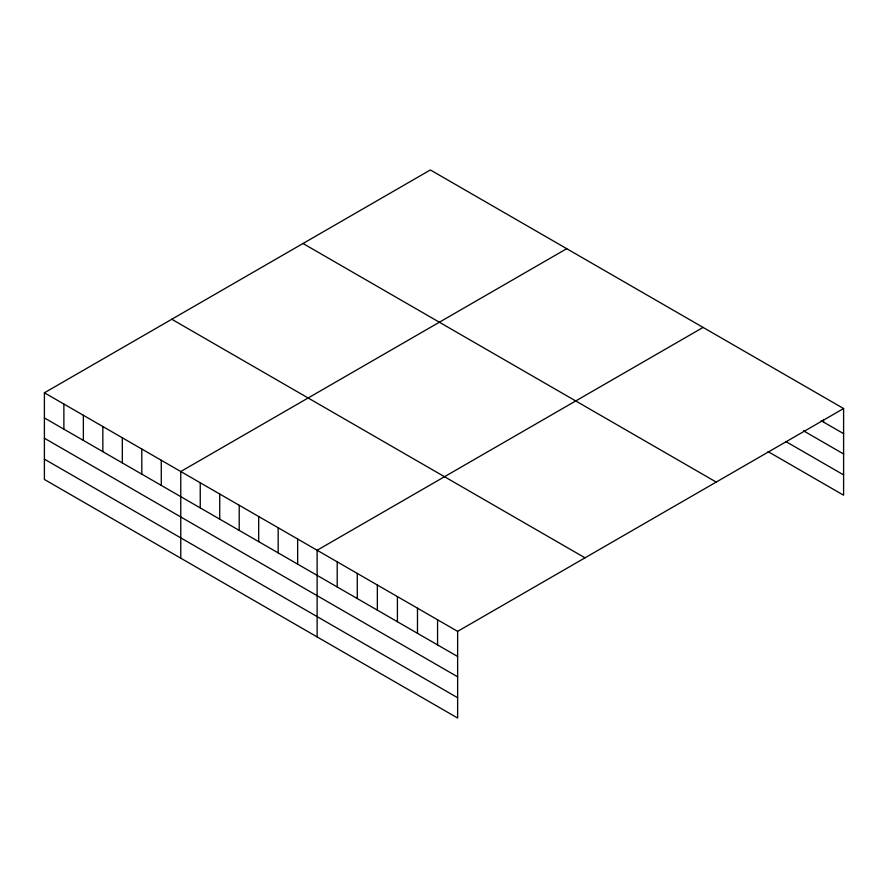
<?xml version="1.0" encoding="UTF-8"?>
<svg xmlns="http://www.w3.org/2000/svg" width="888" height="888" viewBox="0 0 888 888"><rect width="100%" height="100%" fill="white"/><g stroke="black" fill="none" stroke-linecap="round" stroke-linejoin="round"><path stroke-width="1.33" d="M843.6 408.536L430.369 169.963L44.4 392.796L44.4 479.465L457.631 718.037L457.631 631.368L843.6 408.536L843.6 495.204L768.042 451.581M566.733 248.684L180.764 471.528L180.764 558.197M703.107 327.417L317.127 550.26L317.127 636.929M821.167 420.712L843.6 433.655M803.462 430.791L843.6 453.968M785.747 441.491L843.6 474.891M302.997 243.49L716.228 482.073M171.773 319.258L585.003 557.831M44.4 392.796L457.631 631.368M44.4 417.926L457.631 656.498M44.4 438.228L457.631 676.811M44.4 459.151L457.631 697.735M823.531 419.425L823.531 422.066M437.562 619.78L437.562 644.91M417.482 608.191L417.482 633.322M397.413 596.614L397.413 621.733M377.345 585.025L377.345 610.145M357.276 573.437L357.276 598.556M337.207 561.849L337.207 586.968M297.647 539.005L297.647 564.135M278.166 527.761L278.166 552.891M258.686 516.516L258.686 541.636M239.205 505.272L239.205 530.391M219.725 494.017L219.725 519.147M200.244 482.772L200.244 507.903M161.283 460.284L161.283 485.403M141.803 449.028L141.803 474.159M122.322 437.784L122.322 462.914M102.842 426.54L102.842 451.659M83.361 415.295L83.361 440.415M63.881 404.04L63.881 429.17"/></g></svg>
